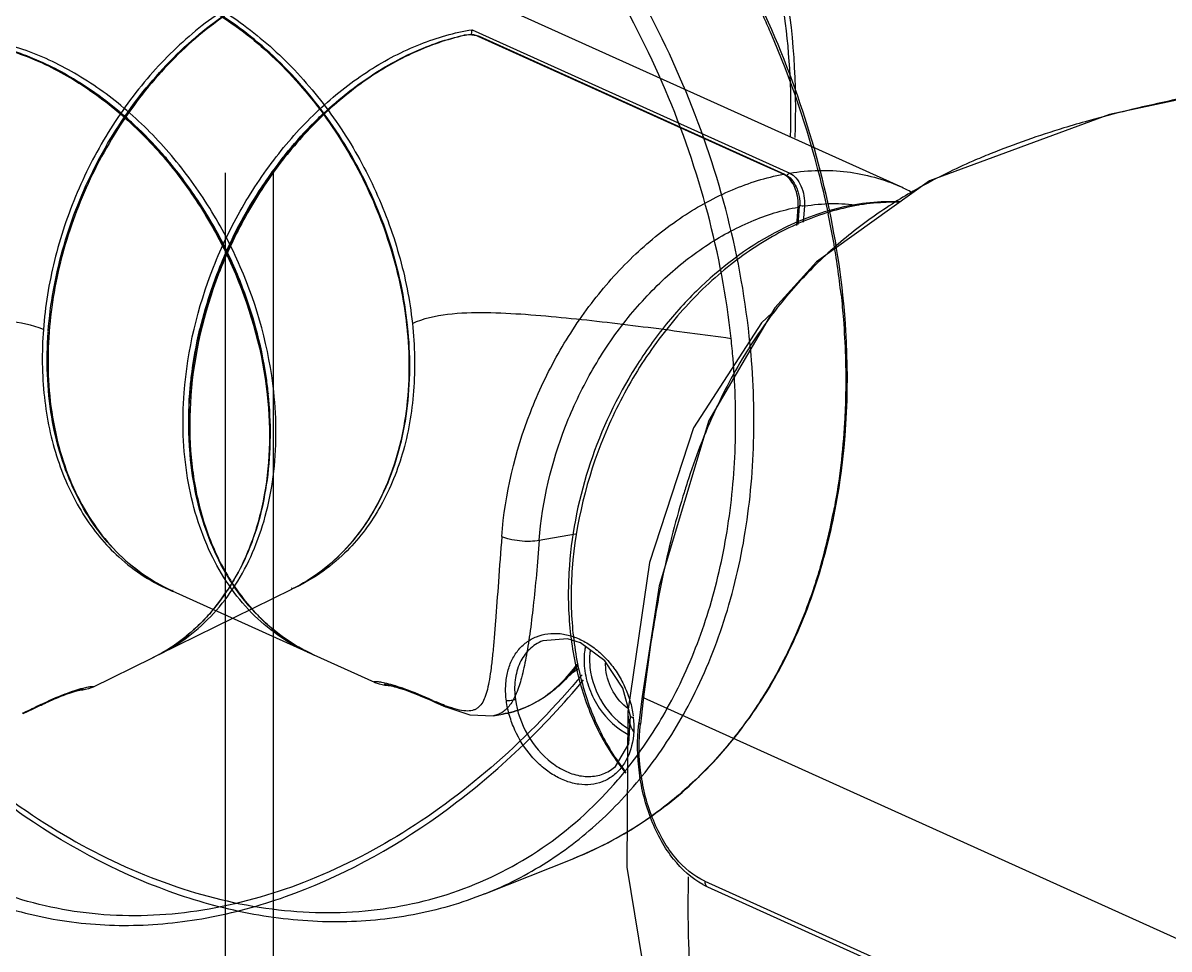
# Model space of a CAD drawing. Header units: metres. Extents: x 420822 to 421453, y 1458172 to 1458620.
# Drawn here: x 420944.917 to 420945.513, y 1458433.101 to 1458433.583 of the extents above; entities that cross this region are included whole.
import ezdxf

# ---------------------------------------------------------------- set-up
doc = ezdxf.new("R2010")
doc.units = ezdxf.units.M
doc.header["$MEASUREMENT"] = 0
for name, color, linetype in [('ASSEM_MEMBER_1', 7, 'CONTINUOUS'), ('BUILDING', 230, 'CONTINUOUS'), ('Standard', 7, 'CONTINUOUS')]:
    doc.layers.add(name, color=color, linetype=linetype)

# ---------------------------------------------------------------- blocks, each defined once
blk = doc.blocks.new('CCTV')
at = {"layer": 'ASSEM_MEMBER_1', "color": 7, "linetype": 'Continuous'}
for p, q in [((1.3817, 16.1116), (0.439, 16.5374)), ((0.4859, 16.4282), (0.4731, 16.4271)), ((0.4752, 16.4269), (0.4731, 16.4271)), ((0.4901, 16.4386), (1.1516, 16.1398)), ((1.0917, 16.1586), (0.5028, 16.4246)), ((0.5057, 16.4243), (0.5028, 16.4246)), ((1.1413, 16.1372), (0.5057, 16.4243)), ((1.1384, 16.1375), (1.0917, 16.1586)), ((1.1384, 16.1375), (1.1413, 16.1372)), ((1.1662, 16.031), (1.169, 16.069)), ((1.1693, 16.0325), (1.1722, 16.0707)), ((1.1821, 16.0713), (1.1795, 16.0374)), ((-0.3909, 15.8101), (-0.391, 15.8087)), ((-0.3907, 15.8101), (-0.391, 15.8087)), ((0.3535, 15.8224), (0.3538, 15.8211)), ((0.3537, 15.8224), (0.3538, 15.8211)), ((-0.0978, 15.6754), (-0.0977, 15.6772)), ((-0.0977, 15.6754), (-0.0977, 15.6772)), ((-0.0958, 15.6768), (-0.0959, 15.6754)), ((-0.0957, 15.6768), (-0.0959, 15.6754)), ((0.0631, 15.6795), (0.0633, 15.6781)), ((0.0632, 15.6794), (0.0633, 15.6781)), ((0.0651, 15.6781), (0.0651, 15.6799)), ((0.0653, 15.6781), (0.0651, 15.6799)), ((0.6298, 15.3749), (0.7052, 15.388)), ((-0.1621, 15.1368), (0.1148, 15.2731)), ((-0.1344, 15.2691), (-0.1339, 15.2689)), ((-0.134, 15.2689), (-0.1336, 15.2687)), ((0.1473, 15.1419), (-0.1339, 15.2689)), ((-0.133, 15.2711), (-0.1326, 15.2709)), ((0.1139, 15.2752), (0.1135, 15.275)), ((0.1149, 15.273), (0.1145, 15.2728)), ((0.1153, 15.2733), (0.1148, 15.2731)), ((0.6371, 15.1656), (0.637, 15.1655)), ((-0.1616, 15.137), (-0.1621, 15.1368)), ((0.1469, 15.1421), (0.1473, 15.1419)), ((0.2872, 15.0788), (0.1612, 15.1357)), ((-0.2998, 15.069), (-0.1757, 15.1301)), ((-0.3247, 15.063), (-0.3245, 15.0631)), ((-0.3246, 15.0631), (-0.3245, 15.0631)), ((0.3123, 15.0736), (0.3121, 15.0736)), ((0.3122, 15.0736), (0.3121, 15.0736)), ((0.3867, 15.0489), (0.397, 15.0445)), ((0.397, 15.0445), (0.3963, 15.0449)), ((0.3967, 15.0447), (0.3963, 15.0448)), ((0.397, 15.0445), (0.3967, 15.0447)), ((0.397, 15.0445), (0.4026, 15.0421)), ((0.4026, 15.0421), (0.4095, 15.039)), ((0.4095, 15.039), (0.4093, 15.0391)), ((0.4095, 15.039), (0.4141, 15.037)), ((0.844, 15.049), (0.8376, 14.9946)), ((0.8472, 15.0484), (0.8406, 14.992)), ((0.847, 15.0462), (0.844, 15.049)), ((0.8474, 15.0484), (0.847, 15.0462)), ((3.3494, 13.916), (0.847, 15.0462)), ((-0.4252, 15.023), (-0.4455, 15.0135)), ((-0.4207, 15.0253), (-0.4252, 15.023)), ((-0.4252, 15.023), (-0.4251, 15.0231)), ((-0.4252, 15.023), (-0.4251, 15.0231)), ((-0.4139, 15.0286), (-0.4207, 15.0253)), ((-0.4207, 15.0253), (-0.4205, 15.0254)), ((-0.4084, 15.0312), (-0.4139, 15.0286)), ((-0.3983, 15.0359), (-0.4084, 15.0312)), ((-0.4084, 15.0312), (-0.4077, 15.0315)), ((-0.4084, 15.0312), (-0.4081, 15.0313)), ((-0.4081, 15.0313), (-0.4077, 15.0315)), ((0.4141, 15.037), (0.414, 15.037)), ((0.4141, 15.037), (0.414, 15.037)), ((0.4141, 15.037), (0.4347, 15.0281)), ((0.4353, 15.0278), (0.4347, 15.0281)), ((0.5344, 15.0092), (0.5536, 15.0126)), ((0.8376, 14.9946), (0.8406, 14.9918)), ((0.776, 14.8943), (0.7761, 14.8944)), ((0.5162, 14.6379), (0.7016, 14.7121)), ((0.9748, 14.6646), (3.1355, 13.6887)), ((0.98, 14.653), (3.1405, 13.6773))]:
    blk.add_line(p, q, dxfattribs=at)
for points in [[(0.5057, 16.4243), (0.4936, 16.4276), (0.4859, 16.4282)], [(2.1018, 16.3222), (1.8177, 16.262), (1.4429, 16.1237), (1.2071, 15.9547), (1.1208, 15.8589), (0.9829, 15.6245), (0.8795, 15.2802), (0.844, 15.049)], [(1.1148, 15.8486), (1.0931, 15.828), (0.9513, 15.6093), (0.8592, 15.3288), (0.8144, 15.0182)], [(0.8202, 15.0084), (0.804, 15.067), (0.7665, 15.1237), (0.7158, 15.1608), (0.6886, 15.1696), (0.637, 15.1655)], [(-0.3199, 15.0639), (-0.3199, 15.0639), (-0.3202, 15.0639), (-0.3208, 15.0638), (-0.3216, 15.0637), (-0.3228, 15.0634), (-0.3242, 15.0631), (-0.326, 15.0627), (-0.3281, 15.0622), (-0.3306, 15.0616), (-0.3335, 15.0608), (-0.3368, 15.0598), (-0.3407, 15.0587), (-0.3451, 15.0573), (-0.3501, 15.0556), (-0.3559, 15.0536), (-0.3624, 15.0512), (-0.3697, 15.0483), (-0.3781, 15.0448), (-0.3876, 15.0407), (-0.3983, 15.0359)], [(-0.2998, 15.069), (-0.2999, 15.069), (-0.3092, 15.0653), (-0.3153, 15.0638), (-0.3209, 15.0628)], [(0.2872, 15.0787), (0.2873, 15.0787), (0.2967, 15.0754), (0.3029, 15.0741), (0.3085, 15.0732)], [(0.3075, 15.0744), (0.3075, 15.0744), (0.3078, 15.0743), (0.3084, 15.0742), (0.3092, 15.0741), (0.3104, 15.0739), (0.3118, 15.0737), (0.3136, 15.0733), (0.3157, 15.0729), (0.3182, 15.0723), (0.3212, 15.0716), (0.3246, 15.0708), (0.3284, 15.0698), (0.3329, 15.0685), (0.338, 15.067), (0.3438, 15.0652), (0.3504, 15.063), (0.3578, 15.0603), (0.3663, 15.0572), (0.3759, 15.0534), (0.3867, 15.0489)], [(0.3085, 15.0732), (0.3149, 15.0725), (0.3185, 15.0723)], [(-0.3209, 15.0628), (-0.3272, 15.0619), (-0.3308, 15.0615)], [(0.4353, 15.0278), (0.4855, 15.0113), (0.5344, 15.0092)], [(0.8144, 15.0182), (0.8121, 14.6937), (0.8606, 14.398), (0.9057, 14.2738), (1.0389, 14.0826), (1.1995, 13.9754)], [(0.7761, 14.8944), (0.7887, 14.9037), (0.8164, 14.951), (0.8202, 15.0084)]]:
    blk.add_lwpolyline(points, dxfattribs=at)
for centre, radius, start, end in [((-0.7123, 15.6414), 1.9884, 23.4778, 24.5293), ((0.5816, 15.9483), 0.4902, 102.5326, 102.7461), ((-0.6841, 15.6531), 1.9579, 14.1128, 23.4928), ((0.7861, 15.6266), 0.8798, 142.3017, 142.7957), ((-0.8166, 15.6001), 0.8798, 39.1038, 39.5978), ((-0.8407, 15.5814), 0.9103, 32.1695, 39.058), ((0.8108, 15.6088), 0.9103, 142.8415, 149.7301), ((1.1259, 16.11), 0.0302, 60.8457, 65.6494), ((-0.5954, 15.6777), 1.8659, 11.662, 14.046), ((1.217, 15.747), 0.4001, 61.7577, 65.7094), ((1.974, 15.1242), 1.1296, 119.1147, 121.6004), ((-0.8619, 15.5681), 0.9354, 26.9184, 32.1706), ((0.8324, 15.5961), 0.9354, 149.729, 154.9811), ((1.3681, 15.6521), 0.427, 89.4115, 93.6955), ((1.3682, 15.6615), 0.4176, 88.5727, 89.4038), ((-0.544, 15.6883), 1.8133, 8.0442, 11.6602), ((0.8323, 15.5961), 0.9353, 154.9726, 161.1298), ((-0.8617, 15.568), 0.9353, 20.7697, 26.9269), ((-0.4802, 15.6979), 1.7489, 6.2026, 8.0273), ((0.8098, 15.6034), 0.9116, 161.1114, 166.5772), ((-0.8395, 15.5761), 0.9116, 15.3224, 20.7882), ((0.4223, 15.7492), 0.8174, 175.7039, 175.8356), ((-0.4571, 15.7347), 0.8174, 6.064, 6.1956), ((-0.6056, 15.6179), 1.6447, 4.7243, 6.1981), ((1.9902, 15.1939), 1.0915, 148.7148, 152.6113), ((0.7086, 15.6199), 0.8089, 175.7063, 175.941), ((-0.7389, 15.5959), 0.8089, 5.9586, 6.1932), ((-0.0177, 15.6769), 1.2837, 344.1062, 349.5015), ((-0.3844, 15.5097), 0.4362, 319.1819, 326.8351), ((0.3572, 15.522), 0.4362, 215.0644, 222.7176), ((-0.343, 15.4694), 0.3783, 296.2522, 308.8966), ((0.3171, 15.4803), 0.3783, 233.0029, 245.6473), ((-0.3287, 15.4753), 0.3773, 294.2464, 296.2087), ((0.3027, 15.4858), 0.3773, 245.6909, 247.6531), ((0.3026, 15.4857), 0.3772, 247.6533, 247.9942), ((-0.3287, 15.4753), 0.3772, 293.9054, 294.2462), ((-0.2971, 14.9374), 0.1287, 101.8263, 102.2745), ((-0.3333, 15.1344), 0.0718, 279.3612, 279.9494), ((0.3186, 15.1452), 0.0718, 261.9502, 262.5383), ((0.2889, 14.9471), 0.1287, 79.625, 80.0733), ((0.2339, 14.7271), 0.3556, 71.7766, 72.477), ((0.0341, 15.5035), 0.9865, 329.8457, 334.3165), ((-0.2348, 14.7193), 0.3556, 109.4225, 110.1229), ((-0.0097, 14.1187), 1.0125, 65.6884, 66.3273), ((-0.167, 13.7479), 1.414, 65.9495, 66.4929), ((0.6488, 15.576), 0.5866, 245.678, 246.5187), ((-0.5784, 15.335), 0.3462, 292.4033, 292.9943), ((-0.6776, 15.554), 0.5866, 295.3808, 296.2215), ((0.1983, 13.7539), 1.414, 115.4067, 115.95), ((0.0287, 14.1193), 1.0125, 115.5723, 116.2111), ((0.5569, 15.3538), 0.3462, 248.9053, 249.4962), ((0.5501, 15.3357), 0.3268, 249.5006, 249.6349), ((0.7163, 14.9982), 0.1096, 3.9213, 5.7695), ((1.2249, 14.949), 0.39, 173.2797, 173.6268), ((0.4091, 15.4429), 0.7872, 291.8119, 305.4368), ((1.0427, 14.7913), 0.1518, 241.7397, 245.6187)]:
    blk.add_arc(centre, radius, start, end, dxfattribs=at)
for points, knots in [([(-1.3011, 15.8427), (-1.2885, 16.0165), (-1.2296, 16.2779), (-1.0858, 16.5997), (-0.9463, 16.825), (-0.7808, 17.0246), (-0.5943, 17.192), (-0.393, 17.3215), (-0.2489, 17.3814), (-0.1767, 17.403)], [0, 0, 0, 0, 0.257572, 0.389236, 0.519953, 0.647795, 0.771105, 0.888685, 1, 1, 1, 1]), ([(1.2623, 15.8852), (1.244, 16.0585), (1.1764, 16.3178), (1.022, 16.6347), (0.8752, 16.8552), (0.7031, 17.0492), (0.5112, 17.2103), (0.3057, 17.3331), (0.1597, 17.3881), (0.0869, 17.4073)], [0, 0, 0, 0, 0.257572, 0.389236, 0.519953, 0.647795, 0.771105, 0.888685, 1, 1, 1, 1]), ([(-1.0654, 15.7608), (-1.0588, 15.8489), (-1.0311, 16.0264), (-0.9516, 16.2853), (-0.8354, 16.5319), (-0.6875, 16.7576), (-0.5125, 16.9537), (-0.3171, 17.1138), (-0.1077, 17.2312), (0.1081, 17.302), (0.3227, 17.3222), (0.4948, 17.2959), (0.6216, 17.2493), (0.741, 17.1866), (0.8761, 17.0772), (1.0042, 16.9045), (1.0959, 16.6975), (1.1479, 16.4638), (1.1553, 16.2998), (1.1526, 16.216)], [0, 0, 0, 0, 0.069688, 0.141021, 0.21283, 0.28389, 0.353034, 0.419327, 0.482114, 0.541242, 0.597057, 0.650547, 0.67691, 0.703265, 0.756654, 0.812313, 0.871244, 0.933858, 1, 1, 1, 1]), ([(1.0295, 15.7955), (1.0199, 15.8834), (0.9864, 16.0599), (0.8984, 16.316), (0.7741, 16.5586), (0.6188, 16.7792), (0.4373, 16.9695), (0.2367, 17.123), (0.0236, 17.2333), (-0.1944, 17.297), (-0.4096, 17.3101), (-0.5807, 17.278), (-0.7059, 17.2273), (-0.8232, 17.1606), (-0.9546, 17.0468), (-1.0769, 16.87), (-1.1617, 16.6601), (-1.2059, 16.4248), (-1.2079, 16.2606), (-1.2024, 16.1769)], [0, 0, 0, 0, 0.069688, 0.141021, 0.21283, 0.28389, 0.353034, 0.419327, 0.482114, 0.541242, 0.597057, 0.650547, 0.67691, 0.703265, 0.756654, 0.812313, 0.871244, 0.933858, 1, 1, 1, 1]), ([(1.1628, 16.2143), (1.167, 16.325), (1.1567, 16.49), (1.1053, 16.6984), (1.0502, 16.8409), (0.9786, 16.9698), (0.8914, 17.083), (0.79, 17.1784), (0.7136, 17.2293), (0.6739, 17.2511)], [0, 0, 0, 0, 0.275776, 0.406908, 0.533216, 0.654952, 0.772689, 0.887322, 1, 1, 1, 1]), ([(1.0673, 15.8004), (1.0577, 15.8894), (1.0239, 16.0683), (0.9348, 16.3278), (0.8095, 16.574), (0.7036, 16.7251), (0.6458, 16.7959)], [0, 0, 0, 0, 0.245392, 0.496618, 0.749584, 1, 1, 1, 1]), ([(0.2741, 16.5766), (0.235, 16.5773), (0.1538, 16.5673), (0.0357, 16.522), (-0.0769, 16.4488), (-0.1793, 16.3512), (-0.2668, 16.2335), (-0.3359, 16.1012), (-0.3832, 15.96), (-0.3993, 15.8625), (-0.4029, 15.814)], [0, 0, 0, 0, 0.105703, 0.218581, 0.339141, 0.466607, 0.599078, 0.734039, 0.868604, 1, 1, 1, 1]), ([(-0.3928, 15.8105), (-0.3885, 15.8675), (-0.3678, 15.9823), (-0.3051, 16.1456), (-0.214, 16.294), (-0.0999, 16.4183), (0.0305, 16.5109), (0.149, 16.5574), (0.2434, 16.572), (0.3117, 16.572), (0.3775, 16.561), (0.4191, 16.5464), (0.439, 16.5374)], [0, 0, 0, 0, 0.135406, 0.274049, 0.411941, 0.545221, 0.670883, 0.787506, 0.842734, 0.896217, 0.94844, 1, 1, 1, 1]), ([(0.3921, 16.5549), (0.3723, 16.5608), (0.3311, 16.5695), (0.2672, 16.5727), (0.2017, 16.566), (0.112, 16.5438), (0.0009, 16.4913), (-0.1203, 16.3962), (-0.2257, 16.2735), (-0.3096, 16.1299), (-0.3674, 15.9736), (-0.3867, 15.8643), (-0.3909, 15.8101)], [0, 0, 0, 0, 0.051158, 0.103409, 0.157239, 0.213005, 0.330852, 0.457311, 0.590662, 0.727956, 0.865612, 1, 1, 1, 1]), ([(-0.3364, 16.5665), (-0.2973, 16.5685), (-0.2157, 16.5611), (-0.0963, 16.5198), (0.0187, 16.4504), (0.1242, 16.3562), (0.2157, 16.2415), (0.2891, 16.1115), (0.341, 15.972), (0.3604, 15.8751), (0.3656, 15.8268)], [0, 0, 0, 0, 0.105703, 0.218581, 0.339141, 0.466607, 0.599078, 0.734039, 0.868604, 1, 1, 1, 1]), ([(0.3556, 15.8229), (0.3494, 15.8797), (0.3249, 15.9938), (0.2568, 16.1549), (0.1608, 16.3002), (0.0427, 16.4207), (-0.0907, 16.5089), (-0.2107, 16.5514), (-0.3055, 16.5629), (-0.3737, 16.5606), (-0.4392, 16.5474), (-0.4803, 16.5315), (-0.4998, 16.5218)], [0, 0, 0, 0, 0.135406, 0.274049, 0.411941, 0.545221, 0.670883, 0.787506, 0.842734, 0.896217, 0.94844, 1, 1, 1, 1]), ([(-0.4536, 16.5409), (-0.4339, 16.5475), (-0.393, 16.5575), (-0.3293, 16.5628), (-0.2637, 16.5583), (-0.1733, 16.5391), (-0.0605, 16.4903), (0.0638, 16.3993), (0.1733, 16.2801), (0.2619, 16.1394), (0.3248, 15.9851), (0.3477, 15.8765), (0.3537, 15.8224)], [0, 0, 0, 0, 0.051158, 0.103409, 0.157239, 0.213005, 0.330852, 0.457311, 0.590662, 0.727956, 0.865612, 1, 1, 1, 1]), ([(-0.1097, 15.6817), (-0.103, 15.7712), (-0.0707, 15.9056), (0.0079, 16.0689), (0.0837, 16.1813), (0.173, 16.2782), (0.2725, 16.3559), (0.3785, 16.4114), (0.4532, 16.4327), (0.4901, 16.4386)], [0, 0, 0, 0, 0.26109, 0.394356, 0.526023, 0.653865, 0.776071, 0.89151, 1, 1, 1, 1]), ([(-0.0977, 15.6772), (-0.0912, 15.7635), (-0.0608, 15.8931), (0.0132, 16.0515), (0.0846, 16.1614), (0.1691, 16.2573), (0.2637, 16.336), (0.3652, 16.3945), (0.4373, 16.4192), (0.4731, 16.4271)], [0, 0, 0, 0, 0.25937, 0.391799, 0.522938, 0.650729, 0.77346, 0.889996, 1, 1, 1, 1]), ([(0.4735, 16.4265), (0.4378, 16.4184), (0.3661, 16.3936), (0.2651, 16.335), (0.1708, 16.2564), (0.0866, 16.1605), (0.0152, 16.0507), (-0.0587, 15.8925), (-0.0892, 15.763), (-0.0958, 15.6768)], [0, 0, 0, 0, 0.109675, 0.226061, 0.348773, 0.476625, 0.607872, 0.740425, 1, 1, 1, 1]), ([(0.5027, 16.4246), (0.5009, 16.4254), (0.4965, 16.4267), (0.4873, 16.428), (0.4799, 16.4279), (0.4752, 16.4269)], [0, 0, 0, 0, 0.219462, 0.483609, 1, 1, 1, 1]), ([(0.4901, 16.4386), (0.4896, 16.4374), (0.4888, 16.4338), (0.4883, 16.4303), (0.4881, 16.428)], [0, 0, 0, 0, 0.36252, 1, 1, 1, 1]), ([(0.0769, 15.6848), (0.0673, 15.774), (0.0305, 15.9073), (-0.0534, 16.0679), (-0.1329, 16.1777), (-0.2254, 16.2716), (-0.3274, 16.346), (-0.4352, 16.398), (-0.5106, 16.4167), (-0.5476, 16.4214)], [0, 0, 0, 0, 0.26109, 0.394356, 0.526023, 0.653865, 0.776071, 0.89151, 1, 1, 1, 1]), ([(-0.5306, 16.4098), (-0.4947, 16.4029), (-0.4222, 16.3805), (-0.3193, 16.3253), (-0.2225, 16.2499), (-0.1351, 16.1568), (-0.0602, 16.0495), (0.0189, 15.8938), (0.0537, 15.7654), (0.0632, 15.6794)], [0, 0, 0, 0, 0.109675, 0.226061, 0.348773, 0.476625, 0.607872, 0.740425, 1, 1, 1, 1]), ([(0.0651, 15.6799), (0.0557, 15.7659), (0.021, 15.8945), (-0.0581, 16.0503), (-0.1332, 16.1578), (-0.2208, 16.2509), (-0.3179, 16.3263), (-0.4213, 16.3814), (-0.4942, 16.4037), (-0.5303, 16.4105)], [0, 0, 0, 0, 0.25937, 0.391799, 0.522938, 0.650729, 0.77346, 0.889996, 1, 1, 1, 1]), ([(0.1615, 16.246), (0.1673, 16.2518), (0.1905, 16.2742), (0.215, 16.2952), (0.2341, 16.3099)], [0, 0, 0, 0, 0.253368, 1, 1, 1, 1]), ([(2.1021, 16.3211), (2.0472, 16.3116), (1.9371, 16.2904), (1.828, 16.264), (1.7736, 16.2488)], [0, 0, 0, 0, 0.496523, 1, 1, 1, 1]), ([(-0.2128, 16.2398), (-0.2188, 16.2454), (-0.2427, 16.267), (-0.268, 16.2872), (-0.2875, 16.3013)], [0, 0, 0, 0, 0.253368, 1, 1, 1, 1]), ([(-0.1386, 16.1609), (-0.1444, 16.1679), (-0.1679, 16.1954), (-0.1931, 16.2214), (-0.2128, 16.2398)], [0, 0, 0, 0, 0.252698, 1, 1, 1, 1]), ([(0.09, 16.1647), (0.0955, 16.1719), (0.1181, 16.2001), (0.1424, 16.2269), (0.1615, 16.246)], [0, 0, 0, 0, 0.252698, 1, 1, 1, 1]), ([(1.7736, 16.2488), (1.7565, 16.244), (1.6875, 16.2238), (1.6194, 16.2003), (1.5693, 16.18)], [0, 0, 0, 0, 0.24693, 1, 1, 1, 1]), ([(1.5693, 16.18), (1.5571, 16.175), (1.5077, 16.1543), (1.4596, 16.1307), (1.4244, 16.1111)], [0, 0, 0, 0, 0.246365, 1, 1, 1, 1]), ([(0.5518, 15.3829), (0.5584, 15.471), (0.5899, 15.6034), (0.6664, 15.7646), (0.7402, 15.876), (0.8273, 15.9726), (0.9246, 16.0508), (1.0285, 16.1078), (1.102, 16.1307), (1.1384, 16.1375)], [0, 0, 0, 0, 0.260399, 0.393354, 0.524846, 0.652705, 0.775143, 0.891001, 1, 1, 1, 1]), ([(1.1413, 16.1372), (1.1521, 16.1324), (1.1624, 16.1188), (1.1689, 16.1014), (1.1721, 16.088), (1.1727, 16.0776), (1.1722, 16.0707)], [0, 0, 0, 0, 0.463053, 0.59599, 0.731633, 1, 1, 1, 1]), ([(1.1451, 16.1337), (1.1456, 16.1353), (1.1473, 16.1379), (1.1502, 16.1396), (1.1516, 16.1398)], [0, 0, 0, 0, 0.532684, 1, 1, 1, 1]), ([(1.1516, 16.1398), (1.1716, 16.143), (1.2114, 16.1467), (1.2708, 16.1439), (1.328, 16.1326), (1.3642, 16.1195), (1.3816, 16.1117)], [0, 0, 0, 0, 0.258401, 0.50983, 0.756212, 1, 1, 1, 1]), ([(1.1516, 16.1398), (1.1565, 16.1376), (1.166, 16.1296), (1.1759, 16.113), (1.1818, 16.0929), (1.1826, 16.0784), (1.1821, 16.0713)], [0, 0, 0, 0, 0.207396, 0.454926, 0.727385, 1, 1, 1, 1]), ([(1.146, 16.1327), (1.1455, 16.1331), (1.1438, 16.1344), (1.142, 16.1356), (1.1406, 16.1364)], [0, 0, 0, 0, 0.257874, 1, 1, 1, 1]), ([(1.169, 16.069), (1.1695, 16.0751), (1.169, 16.0875), (1.1646, 16.1053), (1.1571, 16.1209), (1.1499, 16.1295), (1.146, 16.1327)], [0, 0, 0, 0, 0.26262, 0.528398, 0.778994, 1, 1, 1, 1]), ([(0.6298, 15.3749), (0.6359, 15.4559), (0.6648, 15.5776), (0.7351, 15.7258), (0.803, 15.8283), (0.8831, 15.9171), (0.9725, 15.9891), (1.068, 16.0416), (1.1356, 16.0627), (1.169, 16.069)], [0, 0, 0, 0, 0.260374, 0.393317, 0.524801, 0.652659, 0.775106, 0.890981, 1, 1, 1, 1]), ([(1.3406, 16.0782), (1.3024, 16.0758), (1.224, 16.0603), (1.1113, 16.01), (1.0047, 15.9344), (0.9083, 15.8368), (0.8261, 15.7214), (0.7407, 15.5517), (0.7057, 15.4106), (0.6986, 15.3166)], [0, 0, 0, 0, 0.106937, 0.221022, 0.342432, 0.470173, 0.602381, 0.736644, 1, 1, 1, 1]), ([(1.3821, 16.0863), (1.3508, 16.067), (1.2889, 16.0245), (1.2025, 15.9492), (1.1238, 15.861), (1.0784, 15.7952), (1.0574, 15.7608)], [0, 0, 0, 0, 0.23787, 0.484374, 0.739121, 1, 1, 1, 1]), ([(1.3815, 16.0799), (1.3397, 16.0817), (1.2526, 16.0724), (1.1711, 16.0414), (1.1315, 16.0212)], [0, 0, 0, 0, 0.484963, 1, 1, 1, 1]), ([(1.169, 16.069), (1.1695, 16.0691), (1.1703, 16.0693), (1.1714, 16.0697), (1.1721, 16.0703), (1.1722, 16.0707)], [0, 0, 0, 0, 0.356109, 0.642153, 1, 1, 1, 1]), ([(1.1821, 16.0713), (1.1805, 16.071), (1.1771, 16.071), (1.1738, 16.0714), (1.1721, 16.0719)], [0, 0, 0, 0, 0.491898, 1, 1, 1, 1]), ([(1.1821, 16.0713), (1.2009, 16.0743), (1.2385, 16.0777), (1.2761, 16.0756), (1.2945, 16.0732)], [0, 0, 0, 0, 0.506957, 1, 1, 1, 1]), ([(1.1315, 16.0212), (1.0714, 15.9906), (0.9868, 15.9285), (0.8922, 15.8257), (0.8071, 15.7065), (0.7283, 15.5396), (0.698, 15.3947), (0.6926, 15.3225)], [0, 0, 0, 0, 0.235868, 0.360542, 0.48819, 0.74656, 1, 1, 1, 1]), ([(0.7015, 14.712), (0.75, 14.7314), (0.8437, 14.7801), (0.9682, 14.8804), (1.0741, 15.0054), (1.1591, 15.1522), (1.2216, 15.3175), (1.2746, 15.5622), (1.276, 15.756), (1.2623, 15.8852)], [0, 0, 0, 0, 0.112215, 0.225608, 0.341961, 0.462699, 0.58876, 0.720556, 1, 1, 1, 1]), ([(1.2584, 15.8868), (1.2603, 15.8695), (1.2667, 15.801), (1.2689, 15.7322), (1.268, 15.6808)], [0, 0, 0, 0, 0.253162, 1, 1, 1, 1]), ([(-0.4029, 15.814), (-0.4262, 15.8237), (-0.4782, 15.8331), (-0.5577, 15.8324), (-0.6401, 15.8255), (-0.7239, 15.8151), (-0.8087, 15.803), (-0.9227, 15.7851), (-1.0082, 15.7706), (-1.0654, 15.7608)], [0, 0, 0, 0, 0.113065, 0.232414, 0.356363, 0.482954, 0.611066, 0.740162, 1, 1, 1, 1]), ([(0.3656, 15.8268), (0.3707, 15.7799), (0.3727, 15.6879), (0.3501, 15.556), (0.309, 15.4576), (0.2643, 15.3906), (0.2383, 15.3613), (0.2245, 15.3479)], [0, 0, 0, 0, 0.274187, 0.532283, 0.773263, 0.888189, 1, 1, 1, 1]), ([(0.3656, 15.8268), (0.3886, 15.8372), (0.4402, 15.8484), (0.5197, 15.8503), (0.6022, 15.8461), (0.6864, 15.8385), (0.7715, 15.8292), (0.886, 15.815), (0.972, 15.8035), (1.0295, 15.7955)], [0, 0, 0, 0, 0.113065, 0.232414, 0.356363, 0.482954, 0.611066, 0.740162, 1, 1, 1, 1]), ([(-0.4029, 15.814), (-0.4065, 15.767), (-0.4055, 15.675), (-0.3784, 15.544), (-0.3341, 15.4469), (-0.2872, 15.3814), (-0.2602, 15.3531), (-0.246, 15.3401)], [0, 0, 0, 0, 0.274187, 0.532283, 0.773263, 0.888189, 1, 1, 1, 1]), ([(-0.1344, 15.2692), (-0.156, 15.2789), (-0.1977, 15.3029), (-0.2532, 15.3503), (-0.3007, 15.4082), (-0.3393, 15.4755), (-0.3683, 15.5508), (-0.3942, 15.6618), (-0.3972, 15.7498), (-0.3929, 15.8086)], [0, 0, 0, 0, 0.11192, 0.22555, 0.342393, 0.463613, 0.589947, 0.721685, 1, 1, 1, 1]), ([(-0.391, 15.8087), (-0.3954, 15.7497), (-0.3926, 15.6615), (-0.3669, 15.5503), (-0.3381, 15.475), (-0.2997, 15.4077), (-0.2525, 15.3499), (-0.1974, 15.3027), (-0.1558, 15.2789), (-0.1344, 15.2691)], [0, 0, 0, 0, 0.279384, 0.411431, 0.537877, 0.658992, 0.775521, 0.888664, 1, 1, 1, 1]), ([(-0.098, 15.6805), (-0.0972, 15.6917), (-0.0928, 15.7369), (-0.0848, 15.7818), (-0.0769, 15.8151)], [0, 0, 0, 0, 0.246769, 1, 1, 1, 1]), ([(0.0653, 15.6832), (0.0641, 15.6943), (0.0582, 15.7394), (0.0487, 15.784), (0.0397, 15.817)], [0, 0, 0, 0, 0.246769, 1, 1, 1, 1]), ([(0.3538, 15.8211), (0.3602, 15.7622), (0.3603, 15.674), (0.3384, 15.562), (0.312, 15.4857), (0.2759, 15.4173), (0.2306, 15.3579), (0.1771, 15.3089), (0.1364, 15.2837), (0.1153, 15.2733)], [0, 0, 0, 0, 0.279384, 0.411431, 0.537877, 0.658992, 0.775521, 0.888664, 1, 1, 1, 1]), ([(0.1153, 15.2733), (0.1365, 15.2838), (0.1775, 15.3091), (0.2314, 15.3583), (0.2769, 15.4178), (0.3132, 15.4863), (0.3397, 15.5625), (0.3619, 15.6743), (0.362, 15.7623), (0.3558, 15.821)], [0, 0, 0, 0, 0.11192, 0.22555, 0.342393, 0.463613, 0.589947, 0.721685, 1, 1, 1, 1]), ([(0.9444, 15.0378), (0.9725, 15.0917), (1.0202, 15.2076), (1.0641, 15.3946), (1.0813, 15.5947), (1.0748, 15.7313), (1.0673, 15.8004)], [0, 0, 0, 0, 0.232971, 0.477533, 0.73357, 1, 1, 1, 1]), ([(0.9232, 15.0759), (0.9467, 15.1248), (0.987, 15.2287), (1.0251, 15.3949), (1.0417, 15.5716), (1.0385, 15.6923), (1.0335, 15.7534)], [0, 0, 0, 0, 0.234496, 0.47952, 0.735007, 1, 1, 1, 1]), ([(-0.1616, 15.137), (-0.1405, 15.1475), (-0.0998, 15.1726), (-0.0462, 15.2216), (-0.001, 15.281), (0.0351, 15.3495), (0.0615, 15.4257), (0.0834, 15.5377), (0.0833, 15.626), (0.0769, 15.6848)], [0, 0, 0, 0, 0.111336, 0.224479, 0.341008, 0.462124, 0.588569, 0.720616, 1, 1, 1, 1]), ([(1.021, 15.6961), (1.0127, 15.6799), (0.9808, 15.6147), (0.9549, 15.5467), (0.9381, 15.4949)], [0, 0, 0, 0, 0.250613, 1, 1, 1, 1]), ([(-0.1757, 15.1301), (-0.1544, 15.1406), (-0.1134, 15.1659), (-0.0594, 15.2151), (-0.0138, 15.2746), (0.0226, 15.3431), (0.0492, 15.4194), (0.0714, 15.5313), (0.0715, 15.6194), (0.0653, 15.6781)], [0, 0, 0, 0, 0.111926, 0.22555, 0.342387, 0.463599, 0.589929, 0.72167, 1, 1, 1, 1]), ([(0.1469, 15.1421), (0.1254, 15.1519), (0.0839, 15.1757), (0.0287, 15.2229), (-0.0185, 15.2807), (-0.0568, 15.348), (-0.0857, 15.4233), (-0.1113, 15.5345), (-0.1142, 15.6227), (-0.1097, 15.6817)], [0, 0, 0, 0, 0.111336, 0.224479, 0.341008, 0.462124, 0.588569, 0.720616, 1, 1, 1, 1]), ([(0.1612, 15.1357), (0.1395, 15.1455), (0.0977, 15.1694), (0.0421, 15.2167), (-0.0054, 15.2747), (-0.0441, 15.342), (-0.0732, 15.4173), (-0.0991, 15.5284), (-0.1021, 15.6165), (-0.0978, 15.6754)], [0, 0, 0, 0, 0.111926, 0.22555, 0.342387, 0.463599, 0.589929, 0.72167, 1, 1, 1, 1]), ([(-0.0975, 15.5577), (-0.0984, 15.5675), (-0.101, 15.6072), (-0.1004, 15.6472), (-0.0983, 15.6772)], [0, 0, 0, 0, 0.24584, 1, 1, 1, 1]), ([(-0.0959, 15.6754), (-0.0987, 15.6376), (-0.0992, 15.5632), (-0.0833, 15.4554), (-0.0512, 15.3569), (-0.0186, 15.2979), (0.0001, 15.2713)], [0, 0, 0, 0, 0.26905, 0.525924, 0.769454, 1, 1, 1, 1]), ([(0.0633, 15.6781), (0.0674, 15.6404), (0.0704, 15.566), (0.058, 15.4577), (0.0292, 15.3582), (-0.0014, 15.2982), (-0.0192, 15.271)], [0, 0, 0, 0, 0.26905, 0.525924, 0.769454, 1, 1, 1, 1]), ([(0.0689, 15.5605), (0.0694, 15.5703), (0.0707, 15.6101), (0.0688, 15.65), (0.0656, 15.6799)], [0, 0, 0, 0, 0.24584, 1, 1, 1, 1]), ([(1.268, 15.6808), (1.2676, 15.6605), (1.2647, 15.5808), (1.2553, 15.5014), (1.2445, 15.443)], [0, 0, 0, 0, 0.254923, 1, 1, 1, 1]), ([(0.9381, 15.4949), (0.9351, 15.4855), (0.9232, 15.4478), (0.9128, 15.4096), (0.9056, 15.3809)], [0, 0, 0, 0, 0.25094, 1, 1, 1, 1]), ([(0.5518, 15.3829), (0.5494, 15.3513), (0.5451, 15.2922), (0.5399, 15.221), (0.5359, 15.1707), (0.533, 15.1385), (0.5299, 15.1102), (0.5265, 15.0858), (0.5225, 15.0652), (0.5175, 15.0483), (0.5111, 15.0349), (0.5038, 15.0266), (0.4968, 15.0223), (0.4886, 15.0193), (0.4756, 15.0186), (0.4572, 15.0221), (0.4438, 15.0265), (0.4363, 15.0293)], [0, 0, 0, 0, 0.219511, 0.411363, 0.494853, 0.569525, 0.635218, 0.692029, 0.740311, 0.780612, 0.813955, 0.842433, 0.856091, 0.870213, 0.902601, 0.944737, 1, 1, 1, 1]), ([(0.5518, 15.3829), (0.5568, 15.3806), (0.5691, 15.3769), (0.5892, 15.3736), (0.6101, 15.3727), (0.6237, 15.3738), (0.6298, 15.3749)], [0, 0, 0, 0, 0.209541, 0.483271, 0.766526, 1, 1, 1, 1]), ([(0.6298, 15.3749), (0.628, 15.351), (0.6243, 15.3052), (0.6178, 15.24), (0.6107, 15.1821), (0.6029, 15.1322), (0.594, 15.0908), (0.585, 15.0617), (0.5763, 15.0429), (0.5694, 15.0318), (0.5616, 15.0226), (0.5555, 15.0179), (0.5524, 15.0159)], [0, 0, 0, 0, 0.192235, 0.368594, 0.52535, 0.660465, 0.773459, 0.865294, 0.904098, 0.938848, 0.970399, 1, 1, 1, 1]), ([(0.9056, 15.3809), (0.8918, 15.3259), (0.8694, 15.2154), (0.8538, 15.1039), (0.8472, 15.0484)], [0, 0, 0, 0, 0.503487, 1, 1, 1, 1]), ([(-0.246, 15.3401), (-0.2295, 15.3251), (-0.1941, 15.2979), (-0.1544, 15.2773), (-0.134, 15.2689)], [0, 0, 0, 0, 0.502844, 1, 1, 1, 1]), ([(0.2245, 15.3479), (0.2085, 15.3324), (0.174, 15.304), (0.135, 15.2821), (0.1149, 15.273)], [0, 0, 0, 0, 0.502844, 1, 1, 1, 1]), ([(0.6926, 15.3225), (0.6895, 15.2815), (0.6895, 15.2007), (0.7092, 15.0842), (0.7483, 14.9787), (0.7877, 14.9169), (0.8101, 14.8896)], [0, 0, 0, 0, 0.268916, 0.525469, 0.768816, 1, 1, 1, 1]), ([(0.6986, 15.3166), (0.6956, 15.2764), (0.6954, 15.1973), (0.714, 15.0832), (0.751, 14.9801), (0.7882, 14.9195), (0.8094, 14.8927)], [0, 0, 0, 0, 0.270464, 0.527748, 0.770683, 1, 1, 1, 1]), ([(1.2169, 15.3254), (1.2124, 15.3096), (1.1934, 15.248), (1.1694, 15.1879), (1.1485, 15.1447)], [0, 0, 0, 0, 0.254873, 1, 1, 1, 1]), ([(-0.0542, 15.2245), (-0.0582, 15.22), (-0.0741, 15.2023), (-0.0916, 15.1861), (-0.1055, 15.175)], [0, 0, 0, 0, 0.252592, 1, 1, 1, 1]), ([(0.0366, 15.226), (0.0407, 15.2216), (0.0573, 15.2045), (0.0753, 15.1889), (0.0895, 15.1782)], [0, 0, 0, 0, 0.252592, 1, 1, 1, 1]), ([(0.5615, 15.0404), (0.5599, 15.0502), (0.5593, 15.0698), (0.5627, 15.098), (0.5711, 15.1236), (0.5846, 15.1455), (0.6024, 15.1629), (0.6239, 15.175), (0.6481, 15.1811), (0.674, 15.1812), (0.7004, 15.1751), (0.7265, 15.1633), (0.7511, 15.1462), (0.7733, 15.1244), (0.7929, 15.0991), (0.808, 15.0705), (0.8194, 15.0405), (0.8243, 15.0197), (0.8253, 15.0092)], [0, 0, 0, 0, 0.065972, 0.128445, 0.187414, 0.243205, 0.297038, 0.350238, 0.404346, 0.460571, 0.519852, 0.582531, 0.648486, 0.717318, 0.787883, 0.859356, 0.93045, 1, 1, 1, 1]), ([(0.637, 15.1655), (0.6268, 15.1614), (0.6074, 15.1488), (0.5874, 15.1194), (0.5778, 15.0828), (0.5783, 15.0566), (0.5801, 15.0433)], [0, 0, 0, 0, 0.228321, 0.464921, 0.720965, 1, 1, 1, 1]), ([(0.7258, 15.153), (0.7251, 15.1495), (0.7228, 15.1347), (0.7229, 15.1196), (0.7241, 15.1084)], [0, 0, 0, 0, 0.241588, 1, 1, 1, 1]), ([(0.736, 15.1454), (0.7358, 15.144), (0.735, 15.1382), (0.7347, 15.1324), (0.7346, 15.128)], [0, 0, 0, 0, 0.246546, 1, 1, 1, 1]), ([(1.1485, 15.1447), (1.1434, 15.1342), (1.1228, 15.0933), (1.0995, 15.0538), (1.0805, 15.0253)], [0, 0, 0, 0, 0.253381, 1, 1, 1, 1]), ([(0.5536, 15.0126), (0.5684, 15.0152), (0.5979, 15.0237), (0.6392, 15.046), (0.6772, 15.0773), (0.6991, 15.1029), (0.7093, 15.1169)], [0, 0, 0, 0, 0.234633, 0.475958, 0.729696, 1, 1, 1, 1]), ([(0.7095, 15.1134), (0.6992, 15.1001), (0.6772, 15.0754), (0.6393, 15.0452), (0.5979, 15.0236), (0.5684, 15.0152), (0.5536, 15.0126)], [0, 0, 0, 0, 0.266663, 0.519568, 0.762434, 1, 1, 1, 1]), ([(0.7346, 15.128), (0.7346, 15.1265), (0.7346, 15.1205), (0.735, 15.1144), (0.7355, 15.1098)], [0, 0, 0, 0, 0.246841, 1, 1, 1, 1]), ([(0.7687, 15.1052), (0.7686, 15.1063), (0.7682, 15.1109), (0.768, 15.1154), (0.7681, 15.1188)], [0, 0, 0, 0, 0.253133, 1, 1, 1, 1]), ([(0.7191, 15.0946), (0.6645, 15.0293), (0.5484, 14.9091), (0.3531, 14.7619), (0.146, 14.6567), (-0.0656, 14.597), (-0.2746, 14.5863), (-0.4733, 14.6249), (-0.6532, 14.7129), (-0.7543, 14.8001), (-0.7993, 14.8492)], [0, 0, 0, 0, 0.145978, 0.285584, 0.417704, 0.542235, 0.660141, 0.773633, 0.885786, 1, 1, 1, 1]), ([(0.6922, 15.0952), (0.6938, 15.0961), (0.7005, 15.0999), (0.7068, 15.1042), (0.7114, 15.1076)], [0, 0, 0, 0, 0.245843, 1, 1, 1, 1]), ([(0.7241, 15.1084), (0.7257, 15.0938), (0.7329, 15.0645), (0.7591, 15.0128), (0.7921, 14.9812), (0.8173, 14.9691)], [0, 0, 0, 0, 0.25473, 0.514746, 1, 1, 1, 1]), ([(0.7355, 15.1098), (0.7384, 15.0833), (0.7569, 15.0324), (0.7955, 14.9936), (0.818, 14.9815)], [0, 0, 0, 0, 0.510755, 1, 1, 1, 1]), ([(0.8156, 15.0235), (0.8027, 15.0327), (0.781, 15.0578), (0.7705, 15.0891), (0.7687, 15.1052)], [0, 0, 0, 0, 0.494558, 1, 1, 1, 1]), ([(-0.732, 15.0705), (-0.6753, 15.0071), (-0.5552, 14.8908), (-0.3552, 14.7501), (-0.1447, 14.6519), (0.0688, 14.5992), (0.2781, 14.5954), (0.4754, 14.6407), (0.6522, 14.7346), (0.7504, 14.825), (0.7937, 14.8756)], [0, 0, 0, 0, 0.145978, 0.285584, 0.417704, 0.542235, 0.660141, 0.773633, 0.885786, 1, 1, 1, 1]), ([(-0.514, 14.6208), (-0.4654, 14.6033), (-0.3633, 14.5773), (-0.2035, 14.5681), (-0.0395, 14.588), (0.1843, 14.6538), (0.4561, 14.8077), (0.6387, 14.9838), (0.7222, 15.0837)], [0, 0, 0, 0, 0.110733, 0.22385, 0.340766, 0.462479, 0.721326, 1, 1, 1, 1]), ([(-0.4083, 15.0327), (-0.3917, 15.0406), (-0.3683, 15.051), (-0.3388, 15.0617), (-0.3264, 15.0654), (-0.3208, 15.0669)], [0, 0, 0, 0, 0.587106, 0.816668, 1, 1, 1, 1]), ([(-0.3531, 15.0547), (-0.3473, 15.0567), (-0.3379, 15.0598), (-0.3283, 15.0622), (-0.3246, 15.0631)], [0, 0, 0, 0, 0.614568, 1, 1, 1, 1]), ([(-0.3235, 15.0633), (-0.323, 15.0634), (-0.322, 15.0636), (-0.3208, 15.0638), (-0.3199, 15.0639), (-0.3195, 15.064), (-0.3191, 15.064), (-0.3197, 15.0639), (-0.3201, 15.0638), (-0.3206, 15.0637), (-0.3209, 15.0636)], [0, 0, 0, 0, 0.264541, 0.467055, 0.608195, 0.688617, 0.709443, 0.748803, 0.845959, 1, 1, 1, 1]), ([(-0.3208, 15.0669), (-0.3188, 15.0674), (-0.3151, 15.0683), (-0.31, 15.0694), (-0.3064, 15.07), (-0.3039, 15.0703), (-0.3024, 15.0704), (-0.3011, 15.0705), (-0.3001, 15.0705), (-0.2994, 15.0704), (-0.2989, 15.0703), (-0.2986, 15.07), (-0.2988, 15.0696), (-0.2992, 15.0694), (-0.2995, 15.0692), (-0.2997, 15.0691)], [0, 0, 0, 0, 0.257002, 0.472986, 0.648216, 0.720618, 0.782772, 0.83452, 0.875741, 0.906415, 0.926848, 0.938844, 0.950393, 0.970047, 1, 1, 1, 1]), ([(0.3083, 15.0773), (0.3063, 15.0778), (0.3026, 15.0786), (0.2974, 15.0794), (0.2937, 15.0799), (0.2913, 15.0801), (0.2898, 15.0802), (0.2885, 15.0802), (0.2875, 15.0802), (0.2868, 15.0801), (0.2863, 15.08), (0.286, 15.0797), (0.2862, 15.0793), (0.2866, 15.0791), (0.2869, 15.0789), (0.2871, 15.0788)], [0, 0, 0, 0, 0.257002, 0.472986, 0.648216, 0.720618, 0.782772, 0.83452, 0.875741, 0.906415, 0.926848, 0.938844, 0.950393, 0.970047, 1, 1, 1, 1]), ([(0.3111, 15.0738), (0.3106, 15.0739), (0.3096, 15.0741), (0.3084, 15.0743), (0.3075, 15.0743), (0.3071, 15.0744), (0.3067, 15.0744), (0.3072, 15.0743), (0.3076, 15.0742), (0.3082, 15.0741), (0.3085, 15.0741)], [0, 0, 0, 0, 0.264541, 0.467055, 0.608195, 0.688617, 0.709443, 0.748803, 0.845959, 1, 1, 1, 1]), ([(0.3969, 15.046), (0.38, 15.0534), (0.3563, 15.063), (0.3264, 15.0727), (0.3139, 15.076), (0.3083, 15.0773)], [0, 0, 0, 0, 0.587106, 0.816668, 1, 1, 1, 1]), ([(0.3409, 15.0662), (0.3351, 15.068), (0.3256, 15.0708), (0.3159, 15.0729), (0.3122, 15.0736)], [0, 0, 0, 0, 0.614568, 1, 1, 1, 1]), ([(0.3963, 15.0449), (0.3914, 15.047), (0.3745, 15.0542), (0.3574, 15.0608), (0.3451, 15.0649)], [0, 0, 0, 0, 0.290763, 1, 1, 1, 1]), ([(0.5162, 14.6379), (0.4682, 14.6187), (0.367, 14.5894), (0.2076, 14.5749), (0.043, 14.5894), (-0.1829, 14.6477), (-0.4595, 14.7926), (-0.6479, 14.9625), (-0.7347, 15.0595)], [0, 0, 0, 0, 0.110733, 0.22385, 0.340766, 0.462479, 0.721326, 1, 1, 1, 1]), ([(-0.4077, 15.0315), (-0.4029, 15.0338), (-0.3862, 15.0416), (-0.3693, 15.0487), (-0.3571, 15.0532)], [0, 0, 0, 0, 0.290763, 1, 1, 1, 1]), ([(0.5801, 15.0433), (0.5774, 15.0419), (0.5711, 15.0403), (0.5647, 15.04), (0.5615, 15.0404)], [0, 0, 0, 0, 0.490085, 1, 1, 1, 1]), ([(0.8256, 15.0057), (0.8279, 14.9862), (0.8264, 14.9483), (0.8072, 14.9056), (0.7827, 14.8822), (0.7612, 14.8705), (0.7372, 14.8647), (0.7116, 14.8656), (0.6854, 14.8721), (0.6597, 14.8847), (0.6354, 14.9024), (0.6055, 14.9321), (0.5823, 14.9689), (0.5673, 15.0091), (0.5627, 15.03), (0.5615, 15.0404)], [0, 0, 0, 0, 0.129742, 0.245023, 0.298739, 0.351421, 0.404705, 0.460303, 0.519089, 0.581686, 0.647977, 0.71711, 0.859652, 0.930801, 1, 1, 1, 1]), ([(0.5801, 15.0433), (0.5836, 15.0176), (0.6013, 14.9677), (0.6432, 14.9177), (0.685, 14.8921), (0.717, 14.8822), (0.7485, 14.8823), (0.7676, 14.8893), (0.776, 14.8943)], [0, 0, 0, 0, 0.274201, 0.546446, 0.67258, 0.788999, 0.896814, 1, 1, 1, 1]), ([(-0.4432, 15.0163), (-0.4418, 15.0169), (-0.4361, 15.0194), (-0.4305, 15.022), (-0.4262, 15.024)], [0, 0, 0, 0, 0.237692, 1, 1, 1, 1]), ([(0.4323, 15.0309), (0.4309, 15.0314), (0.4251, 15.0337), (0.4194, 15.0361), (0.4151, 15.0379)], [0, 0, 0, 0, 0.237692, 1, 1, 1, 1]), ([(0.5164, 14.638), (0.5613, 14.656), (0.6485, 14.7007), (0.7654, 14.7918), (0.8662, 14.9049), (0.9204, 14.9918), (0.9444, 15.0378)], [0, 0, 0, 0, 0.243071, 0.488445, 0.739766, 1, 1, 1, 1]), ([(0.5524, 15.0159), (0.5497, 15.0143), (0.5439, 15.0114), (0.5376, 15.0098), (0.5344, 15.0092)], [0, 0, 0, 0, 0.489304, 1, 1, 1, 1]), ([(0.8144, 15.0182), (0.8142, 15.0159), (0.8141, 15.0065), (0.8163, 14.997), (0.8189, 14.9904)], [0, 0, 0, 0, 0.243198, 1, 1, 1, 1]), ([(1.0805, 15.0253), (1.073, 15.0141), (1.0426, 14.9706), (1.0084, 14.9297), (0.9809, 14.9011)], [0, 0, 0, 0, 0.253452, 1, 1, 1, 1]), ([(0.7937, 14.8756), (0.8024, 14.8858), (0.8365, 14.9276), (0.8667, 14.9727), (0.8871, 15.0079)], [0, 0, 0, 0, 0.246503, 1, 1, 1, 1]), ([(0.8202, 15.0084), (0.8203, 15.0077), (0.8215, 15.0067), (0.8234, 15.0061), (0.8248, 15.0058), (0.8256, 15.0057)], [0, 0, 0, 0, 0.327332, 0.613717, 1, 1, 1, 1]), ([(0.9708, 14.6575), (0.9471, 14.6703), (0.915, 14.6998), (0.883, 14.7483), (0.8552, 14.8073), (0.8346, 14.8897), (0.8335, 14.9584), (0.8373, 14.9922)], [0, 0, 0, 0, 0.213749, 0.333609, 0.460916, 0.729484, 1, 1, 1, 1]), ([(0.9748, 14.6646), (0.9514, 14.6752), (0.9193, 14.7026), (0.8871, 14.7489), (0.8586, 14.8072), (0.8376, 14.8893), (0.8366, 14.9581), (0.8406, 14.992)], [0, 0, 0, 0, 0.206645, 0.325585, 0.453378, 0.725472, 1, 1, 1, 1]), ([(0.8189, 14.9904), (0.8194, 14.989), (0.8217, 14.9835), (0.8246, 14.9783), (0.8271, 14.9745)], [0, 0, 0, 0, 0.240316, 1, 1, 1, 1]), ([(0.9809, 14.9011), (0.972, 14.8919), (0.9359, 14.8561), (0.8965, 14.8236), (0.8655, 14.8015)], [0, 0, 0, 0, 0.25228, 1, 1, 1, 1]), ([(0.9402, 14.6738), (0.9393, 14.6315), (0.9391, 14.5495), (0.9457, 14.4311), (0.9604, 14.3226), (0.9847, 14.2253), (1.0201, 14.1403), (1.0678, 14.0692), (1.128, 14.0132), (1.175, 13.9864), (1.1994, 13.9754)], [0, 0, 0, 0, 0.160734, 0.310947, 0.449435, 0.575769, 0.690717, 0.796784, 0.898234, 1, 1, 1, 1]), ([(0.975, 14.6645), (0.9747, 14.6621), (0.975, 14.6575), (0.9782, 14.6538), (0.98, 14.653)], [0, 0, 0, 0, 0.542572, 1, 1, 1, 1])]:
    blk.add_open_spline(points, degree=3, knots=knots, dxfattribs=at)
for points in [[(0.4072, 15.0414), (0.4092, 15.0397), (0.4116, 15.0382), (0.414, 15.037)], [(-0.4185, 15.0277), (-0.4205, 15.0259), (-0.4227, 15.0243), (-0.4251, 15.0231)]]:
    blk.add_open_spline(points, degree=3, dxfattribs=at)
at = {"layer": 'Standard'}
for p, q in [((-0.0243, 16.1405), (-0.0243, 0.2543)), ((0.0757, 16.1405), (0.0757, 0.2543))]:
    blk.add_line(p, q, dxfattribs=at)

msp = doc.modelspace()

# ---------------------------------------------------------------- hatches: boundary and pattern name
at = {"layer": 'BUILDING'}
h = msp.add_hatch(color=172, dxfattribs=at)
h.dxf.hatch_style = 1
h.set_gradient(color1=(0, 0, 204), color2=(255, 255, 0), name='CYLINDER')
h.paths.add_polyline_path([(420978.518, 1458475.843), (420976.961, 1458449.19), (420945.312, 1458450.837), (420942.85, 1458452.851), (420942.935, 1458454.287), (420917.336, 1458455.499), (420918.52, 1458478.917), (420952.308, 1458477.074), (420953.236, 1458477.708), (420953.375, 1458479.675), (420962.027, 1458480.342), (420966.848, 1458480.022), (420966.897, 1458476.549)])
h.paths.add_polyline_path([(421075.349, 1458478.061), (421077.671, 1458478.029), (421077.64, 1458475.772), (421075.347, 1458475.713)])
h.paths.add_polyline_path([(421138.169, 1458479.125), (421137.834, 1458474.226), (421147.812, 1458473.676), (421148.111, 1458478.591)])
h.paths.add_polyline_path([(421054.387, 1458432.55), (421057.471, 1458432.328), (421057.328, 1458429.249), (421054.207, 1458429.338)])
h.paths.add_polyline_path([(421030.689, 1458413.843), (421036.759, 1458413.164), (421036.429, 1458410.672), (421030.419, 1458411.454)])
h.paths.add_polyline_path([(421018.386, 1458408.231), (421019.656, 1458407.662), (421018.379, 1458404.095), (421017.073, 1458404.61)])
h.paths.add_polyline_path([(420924.109, 1458397.421), (420923.894, 1458394.317), (420933.901, 1458393.725), (420934.037, 1458396.829)], flags=17)
h.paths.add_polyline_path([(420917.51, 1458397.875), (420922.613, 1458397.523), (420922.338, 1458394.494), (420917.349, 1458394.807)], flags=17)
h.paths.add_polyline_path([(420921.819, 1458386.514), (420924.26, 1458386.239), (420924.011, 1458384.016), (420921.554, 1458384.261)])
h.paths.add_polyline_path([(420916.96, 1458386.207), (420919.083, 1458386.02), (420918.942, 1458384.468), (420916.809, 1458384.686)])
h.paths.add_polyline_path([(420912.6, 1458357.489), (420917.842, 1458357.07), (420917.558, 1458354.36), (420920.171, 1458354.333), (420921.08, 1458363.463), (420922.026, 1458375.5), (420919.477, 1458375.802), (420914.279, 1458376.169)])
h.paths.add_polyline_path([(420908.824, 1458375.299), (420912.138, 1458374.936), (420911.82, 1458371.572), (420908.515, 1458371.884)])
h.paths.add_polyline_path([(420942.665, 1458364.516), (420942.184, 1458360.738), (420958.977, 1458358.7), (420958.317, 1458353.706), (420971.091, 1458352.147), (420972.13, 1458360.978)])
h.paths.add_polyline_path([(420990.243, 1458343.259), (420996.501, 1458343.075), (420996.297, 1458336.867), (420990.038, 1458336.997)])
h.paths.add_polyline_path([(421006.439, 1458362.706), (421012.579, 1458362.031), (421011.219, 1458343.772), (421008.07405, 1458344.11774), (421007.832, 1458340.868), (421004.882, 1458341.307)])
edge = h.paths.add_edge_path()
edge.add_line((420946.328, 1458424.099), (420946.137, 1458420.471))
edge.add_line((420942.694, 1458424.202), (420946.328, 1458424.099))
edge.add_line((420942.503, 1458420.574), (420946.137, 1458420.471))
edge.add_line((420942.694, 1458424.202), (420942.503, 1458420.574))
edge.add_line((420916.96, 1458386.207), (420921.73344, 1458385.78654))
edge.add_line((420918.942, 1458384.468), (420921.554, 1458384.261))

# ---------------------------------------------------------------- block references
at = {"layer": 'Standard', "xscale": 0.25, "yscale": 0.25, "zscale": 0.25}
msp.add_blockref('CCTV', (420945.02807, 1458429.47028, 7.659), dxfattribs=at)

doc.saveas('drawing.dxf')
